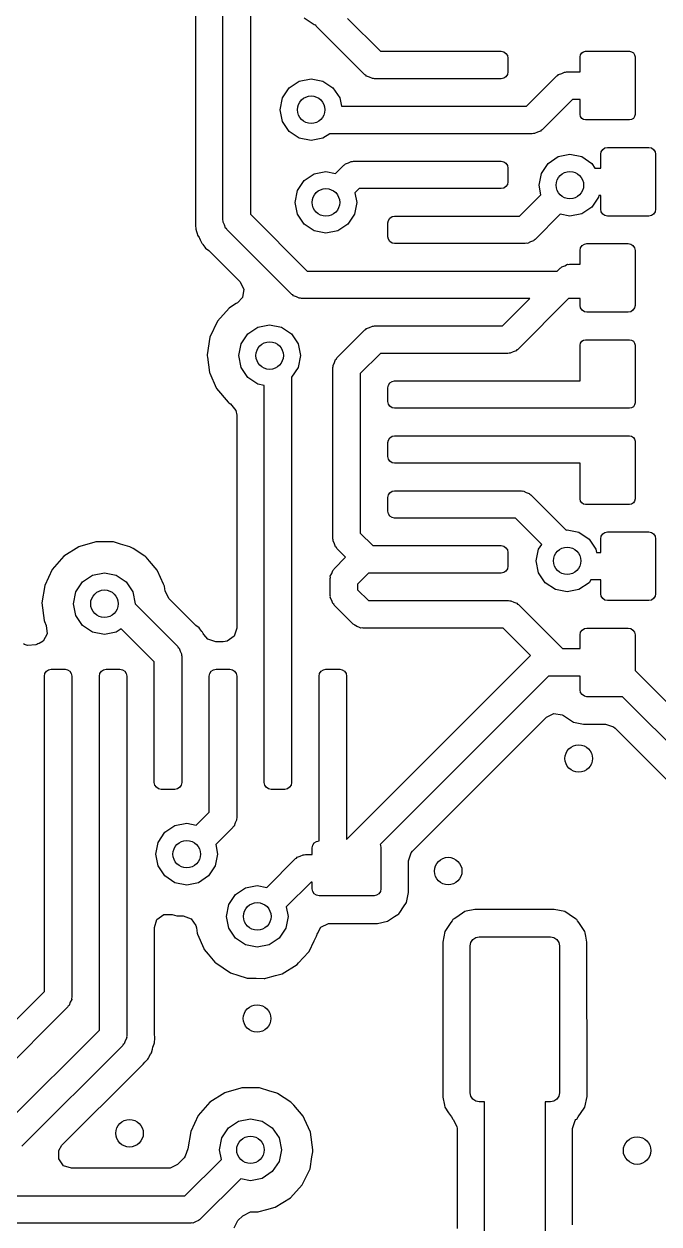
# Model space of a CAD drawing. Extents: x 100.2 to 143.8, y -109.8 to -50.2.
# Drawn here: x 132.4 to 137.02, y -104.94 to -96.2 of the extents above; entities that cross this region are included whole.
import ezdxf

# ---------------------------------------------------------------- set-up
doc = ezdxf.new("R2010")
doc.units = 0
doc.layers.add('BLACK', color=7, linetype='CONTINUOUS')

msp = doc.modelspace()

# ---------------------------------------------------------------- linework, layer by layer
at = {"layer": 'BLACK', "linetype": 'CONTINUOUS'}
for p, q in [((133.85, -97.628), (133.85, -95.5255)), ((133.65, -95.723), (133.65, -96.3)), ((134.05, -95.7371), (134.05, -97.5866)), ((134.514, -96.2079), (134.441, -96.1591)), ((134.526, -96.2103), (134.514, -96.2079)), ((134.529, -96.2164), (134.526, -96.2103)), ((134.884, -96.5707), (134.529, -96.2164)), ((134.757, -96.1608), (134.996, -96.4)), ((133.65, -96.3), (133.65, -96.3)), ((133.65, -96.3), (133.65, -97.6586)), ((134.996, -96.4), (135.875, -96.4)), ((135.875, -96.4), (135.894, -96.4038)), ((135.894, -96.4038), (135.91, -96.4146)), ((135.91, -96.4146), (135.921, -96.4309)), ((135.921, -96.4309), (135.925, -96.45)), ((135.925, -96.45), (135.925, -96.55)), ((136.45, -96.44), (136.453, -96.4247)), ((136.45, -96.55), (136.45, -96.44)), ((136.453, -96.4247), (136.462, -96.4117)), ((136.462, -96.4117), (136.475, -96.403)), ((136.475, -96.403), (136.49, -96.4)), ((136.49, -96.4), (136.81, -96.4)), ((136.81, -96.4), (136.825, -96.403)), ((136.825, -96.403), (136.838, -96.4117)), ((136.838, -96.4117), (136.847, -96.4247)), ((136.847, -96.4247), (136.85, -96.44)), ((136.85, -96.44), (136.85, -96.86)), ((134.891, -96.5744), (134.884, -96.5707)), ((135.921, -96.5691), (135.91, -96.5854)), ((135.925, -96.55), (135.921, -96.5691)), ((136.289, -96.5756), (136.293, -96.5691)), ((136.293, -96.5691), (136.316, -96.5619)), ((136.316, -96.5619), (136.337, -96.5512)), ((136.337, -96.5512), (136.344, -96.5525)), ((136.344, -96.5525), (136.352, -96.55)), ((136.352, -96.55), (136.45, -96.55)), ((134.333, -96.6659), (134.406, -96.6171)), ((134.406, -96.6171), (134.492, -96.6)), ((134.492, -96.6), (134.578, -96.6171)), ((134.578, -96.6171), (134.651, -96.6659)), ((134.896, -96.5809), (134.891, -96.5744)), ((134.918, -96.5881), (134.896, -96.5809)), ((134.939, -96.5988), (134.918, -96.5881)), ((134.947, -96.5975), (134.939, -96.5988)), ((134.954, -96.6), (134.947, -96.5975)), ((135.875, -96.6), (134.954, -96.6)), ((135.894, -96.5962), (135.875, -96.6)), ((135.91, -96.5854), (135.894, -96.5962)), ((136.061, -96.8), (136.281, -96.5793)), ((136.281, -96.5793), (136.289, -96.5756)), ((134.267, -96.825), (134.284, -96.7389)), ((134.284, -96.7389), (134.333, -96.6659)), ((134.651, -96.6659), (134.7, -96.7389)), ((134.7, -96.7389), (134.712, -96.8)), ((134.284, -96.9111), (134.267, -96.825)), ((134.712, -96.8), (136.061, -96.8)), ((136.394, -96.75), (136.173, -96.9707)), ((136.45, -96.75), (136.394, -96.75)), ((136.45, -96.86), (136.45, -96.75)), ((134.333, -96.9841), (134.284, -96.9111)), ((136.453, -96.8753), (136.45, -96.86)), ((136.462, -96.8883), (136.453, -96.8753)), ((136.475, -96.897), (136.462, -96.8883)), ((136.49, -96.9), (136.475, -96.897)), ((136.81, -96.9), (136.49, -96.9)), ((136.825, -96.897), (136.81, -96.9)), ((136.838, -96.8883), (136.825, -96.897)), ((136.847, -96.8753), (136.838, -96.8883)), ((136.85, -96.86), (136.847, -96.8753)), ((134.406, -97.0329), (134.333, -96.9841)), ((134.627, -97), (134.578, -97.0329)), ((136.102, -97), (134.627, -97)), ((136.11, -96.9975), (136.102, -97)), ((136.118, -96.9988), (136.11, -96.9975)), ((136.139, -96.9881), (136.118, -96.9988)), ((136.161, -96.9809), (136.139, -96.9881)), ((136.166, -96.9744), (136.161, -96.9809)), ((136.173, -96.9707), (136.166, -96.9744)), ((134.492, -97.05), (134.406, -97.0329)), ((134.578, -97.0329), (134.492, -97.05)), ((136.217, -97.2159), (136.29, -97.1671)), ((136.29, -97.1671), (136.376, -97.15)), ((136.376, -97.15), (136.462, -97.1671)), ((136.462, -97.1671), (136.535, -97.2159)), ((136.6, -97.15), (136.604, -97.1309)), ((136.6, -97.25), (136.6, -97.15)), ((136.604, -97.1309), (136.615, -97.1146)), ((136.615, -97.1146), (136.631, -97.1038)), ((136.631, -97.1038), (136.65, -97.1)), ((136.65, -97.1), (136.95, -97.1)), ((136.95, -97.1), (136.969, -97.1038)), ((136.969, -97.1038), (136.985, -97.1146)), ((136.985, -97.1146), (136.996, -97.1309)), ((136.996, -97.1309), (137, -97.15)), ((137, -97.15), (137, -97.55)), ((134.67, -97.2889), (134.729, -97.2293)), ((134.729, -97.2293), (134.736, -97.2256)), ((134.736, -97.2256), (134.741, -97.2191)), ((134.741, -97.2191), (134.763, -97.2119)), ((134.763, -97.2119), (134.784, -97.2012)), ((134.784, -97.2012), (134.792, -97.2025)), ((134.792, -97.2025), (134.8, -97.2)), ((134.8, -97.2), (135.875, -97.2)), ((135.875, -97.2), (135.894, -97.2038)), ((135.894, -97.2038), (135.91, -97.2146)), ((135.91, -97.2146), (135.921, -97.2309)), ((135.921, -97.2309), (135.925, -97.25)), ((135.925, -97.25), (135.925, -97.35)), ((136.168, -97.2889), (136.217, -97.2159)), ((136.535, -97.2159), (136.558, -97.25)), ((136.558, -97.25), (136.6, -97.25)), ((134.392, -97.4139), (134.441, -97.3409)), ((134.441, -97.3409), (134.514, -97.2921)), ((134.514, -97.2921), (134.6, -97.275)), ((134.6, -97.275), (134.67, -97.2889)), ((135.925, -97.35), (135.921, -97.3691)), ((136.151, -97.375), (136.168, -97.2889)), ((134.375, -97.5), (134.392, -97.4139)), ((134.841, -97.4), (134.811, -97.4303)), ((134.811, -97.4303), (134.825, -97.5)), ((135.875, -97.4), (134.841, -97.4)), ((135.894, -97.3962), (135.875, -97.4)), ((135.91, -97.3854), (135.894, -97.3962)), ((135.921, -97.3691), (135.91, -97.3854)), ((136.01, -97.6), (136.165, -97.4447)), ((136.165, -97.4447), (136.151, -97.375)), ((134.392, -97.5861), (134.375, -97.5)), ((134.825, -97.5), (134.808, -97.5861)), ((136.584, -97.4611), (136.535, -97.5341)), ((136.586, -97.45), (136.584, -97.4611)), ((136.6, -97.45), (136.586, -97.45)), ((136.6, -97.55), (136.6, -97.45)), ((134.05, -97.5866), (134.463, -98)), ((134.441, -97.6591), (134.392, -97.5861)), ((134.808, -97.5861), (134.759, -97.6591)), ((135.054, -97.6309), (135.065, -97.6146)), ((135.065, -97.6146), (135.081, -97.6038)), ((135.081, -97.6038), (135.1, -97.6)), ((135.1, -97.6), (136.01, -97.6)), ((136.306, -97.5861), (136.122, -97.7707)), ((136.376, -97.6), (136.306, -97.5861)), ((136.462, -97.5829), (136.376, -97.6)), ((136.535, -97.5341), (136.462, -97.5829)), ((136.604, -97.5691), (136.6, -97.55)), ((136.615, -97.5854), (136.604, -97.5691)), ((136.631, -97.5962), (136.615, -97.5854)), ((136.65, -97.6), (136.631, -97.5962)), ((136.95, -97.6), (136.65, -97.6)), ((136.969, -97.5962), (136.95, -97.6)), ((136.985, -97.5854), (136.969, -97.5962)), ((136.996, -97.5691), (136.985, -97.5854)), ((137, -97.55), (136.996, -97.5691)), ((133.65, -97.6586), (133.65, -97.6604)), ((133.65, -97.6604), (133.651, -97.6656)), ((133.651, -97.6656), (133.652, -97.6952)), ((133.652, -97.6952), (133.655, -97.7036)), ((133.655, -97.7036), (133.655, -97.7036)), ((133.655, -97.7036), (133.656, -97.7058)), ((133.656, -97.7058), (133.663, -97.7267)), ((133.852, -97.6357), (133.85, -97.628)), ((133.851, -97.6436), (133.852, -97.6357)), ((133.862, -97.6645), (133.851, -97.6436)), ((133.869, -97.6868), (133.862, -97.6645)), ((133.876, -97.6915), (133.869, -97.6868)), ((133.879, -97.6987), (133.876, -97.6915)), ((134.351, -98.1707), (133.879, -97.6987)), ((134.514, -97.7079), (134.441, -97.6591)), ((134.6, -97.725), (134.514, -97.7079)), ((134.686, -97.7079), (134.6, -97.725)), ((134.759, -97.6591), (134.686, -97.7079)), ((135.05, -97.65), (135.054, -97.6309)), ((135.05, -97.75), (135.05, -97.65)), ((133.663, -97.7267), (133.665, -97.7381)), ((133.665, -97.7381), (133.676, -97.7564)), ((133.676, -97.7564), (133.679, -97.7607)), ((133.679, -97.7607), (133.685, -97.7736)), ((133.685, -97.7736), (133.692, -97.7878)), ((133.692, -97.7878), (133.696, -97.7981)), ((135.054, -97.7691), (135.05, -97.75)), ((135.065, -97.7854), (135.054, -97.7691)), ((135.081, -97.7962), (135.065, -97.7854)), ((136.088, -97.7881), (136.067, -97.7988)), ((136.11, -97.7809), (136.088, -97.7881)), ((136.115, -97.7744), (136.11, -97.7809)), ((136.122, -97.7707), (136.115, -97.7744)), ((133.696, -97.7981), (133.7, -97.8029)), ((133.7, -97.8029), (133.704, -97.8073)), ((133.704, -97.8073), (133.719, -97.8254)), ((133.719, -97.8254), (133.724, -97.8333)), ((133.724, -97.8333), (133.747, -97.851)), ((133.747, -97.851), (133.757, -97.8598)), ((133.757, -97.8598), (133.974, -98.0768)), ((135.1, -97.8), (135.081, -97.7962)), ((136.051, -97.8), (135.1, -97.8)), ((136.059, -97.7975), (136.051, -97.8)), ((136.067, -97.7988), (136.059, -97.7975)), ((136.45, -97.85), (136.454, -97.8309)), ((136.45, -97.95), (136.45, -97.85)), ((136.454, -97.8309), (136.465, -97.8146)), ((136.465, -97.8146), (136.481, -97.8038)), ((136.481, -97.8038), (136.5, -97.8)), ((136.5, -97.8), (136.8, -97.8)), ((136.8, -97.8), (136.819, -97.8038)), ((136.819, -97.8038), (136.835, -97.8146)), ((136.835, -97.8146), (136.846, -97.8309)), ((136.846, -97.8309), (136.85, -97.85)), ((136.85, -97.85), (136.85, -98.25)), ((136.311, -97.9756), (136.316, -97.9691)), ((136.316, -97.9691), (136.338, -97.9619)), ((136.338, -97.9619), (136.359, -97.9512)), ((136.359, -97.9512), (136.367, -97.9525)), ((136.367, -97.9525), (136.375, -97.95)), ((136.375, -97.95), (136.45, -97.95)), ((134.463, -98), (136.284, -98)), ((136.284, -98), (136.304, -97.9793)), ((136.304, -97.9793), (136.311, -97.9756)), ((133.974, -98.0768), (134.002, -98.1313)), ((134.002, -98.1313), (133.992, -98.1917)), ((133.957, -98.2305), (133.947, -98.2364)), ((133.992, -98.1917), (133.957, -98.2305)), ((134.358, -98.1744), (134.351, -98.1707)), ((134.363, -98.1809), (134.358, -98.1744)), ((134.385, -98.1881), (134.363, -98.1809)), ((134.406, -98.1988), (134.385, -98.1881)), ((134.414, -98.1975), (134.406, -98.1988)), ((134.422, -98.2), (134.414, -98.1975)), ((136.084, -98.2), (134.422, -98.2)), ((135.884, -98.4), (136.084, -98.2)), ((136.366, -98.2), (135.996, -98.5707)), ((136.45, -98.2), (136.366, -98.2)), ((136.45, -98.25), (136.45, -98.2)), ((133.895, -98.2694), (133.81, -98.3661)), ((133.919, -98.2543), (133.895, -98.2694)), ((133.947, -98.2364), (133.919, -98.2543)), ((136.454, -98.2691), (136.45, -98.25)), ((136.465, -98.2854), (136.454, -98.2691)), ((136.481, -98.2962), (136.465, -98.2854)), ((136.5, -98.3), (136.481, -98.2962)), ((136.8, -98.3), (136.5, -98.3)), ((136.819, -98.2962), (136.8, -98.3)), ((136.835, -98.2854), (136.819, -98.2962)), ((136.846, -98.2691), (136.835, -98.2854)), ((136.85, -98.25), (136.846, -98.2691)), ((133.81, -98.3661), (133.755, -98.4829)), ((134.104, -98.4081), (134.19, -98.391)), ((134.19, -98.391), (134.276, -98.4081)), ((134.918, -98.4119), (134.939, -98.4012)), ((134.939, -98.4012), (134.947, -98.4025)), ((134.947, -98.4025), (134.954, -98.4)), ((134.954, -98.4), (135.884, -98.4)), ((133.755, -98.4829), (133.735, -98.6104)), ((133.982, -98.5299), (134.031, -98.4569)), ((134.031, -98.4569), (134.104, -98.4081)), ((134.276, -98.4081), (134.349, -98.4569)), ((134.349, -98.4569), (134.398, -98.5299)), ((134.68, -98.6331), (134.884, -98.4293)), ((134.884, -98.4293), (134.891, -98.4256)), ((134.891, -98.4256), (134.896, -98.4191)), ((134.896, -98.4191), (134.918, -98.4119)), ((133.965, -98.616), (133.982, -98.5299)), ((134.398, -98.5299), (134.415, -98.616)), ((135.984, -98.5809), (135.962, -98.5881)), ((135.989, -98.5744), (135.984, -98.5809)), ((135.996, -98.5707), (135.989, -98.5744)), ((136.45, -98.54), (136.453, -98.5247)), ((136.45, -98.8), (136.45, -98.54)), ((136.453, -98.5247), (136.462, -98.5117)), ((136.462, -98.5117), (136.475, -98.503)), ((136.475, -98.503), (136.49, -98.5)), ((136.49, -98.5), (136.81, -98.5)), ((136.81, -98.5), (136.825, -98.503)), ((136.825, -98.503), (136.838, -98.5117)), ((136.838, -98.5117), (136.847, -98.5247)), ((136.847, -98.5247), (136.85, -98.54)), ((136.85, -98.54), (136.85, -98.96)), ((133.735, -98.6104), (133.736, -98.6174)), ((133.736, -98.6174), (133.736, -98.6174)), ((133.736, -98.6174), (133.737, -98.6273)), ((133.737, -98.6273), (133.752, -98.7384)), ((133.982, -98.7021), (133.965, -98.616)), ((134.415, -98.616), (134.398, -98.7021)), ((134.652, -98.6882), (134.662, -98.6673)), ((134.662, -98.6673), (134.67, -98.6451)), ((134.67, -98.6451), (134.676, -98.6403)), ((134.676, -98.6403), (134.68, -98.6331)), ((134.996, -98.6), (134.85, -98.7453)), ((135.925, -98.6), (134.996, -98.6)), ((135.933, -98.5975), (135.925, -98.6)), ((135.941, -98.5988), (135.933, -98.5975)), ((135.962, -98.5881), (135.941, -98.5988)), ((133.752, -98.7384), (133.754, -98.7448)), ((133.754, -98.7448), (133.754, -98.7448)), ((133.754, -98.7448), (133.801, -98.8501)), ((134.031, -98.7751), (133.982, -98.7021)), ((134.398, -98.7021), (134.35, -98.7738)), ((134.65, -98.7038), (134.653, -98.6962)), ((134.65, -99.9505), (134.65, -98.7038)), ((134.653, -98.6962), (134.652, -98.6882)), ((134.85, -98.7453), (134.85, -99.9091)), ((134.104, -98.8239), (134.031, -98.7751)), ((134.15, -98.833), (134.104, -98.8239)), ((134.15, -101.725), (134.15, -98.833)), ((134.35, -98.7738), (134.35, -101.725)), ((135.05, -98.85), (135.054, -98.8309)), ((135.054, -98.8309), (135.065, -98.8146)), ((135.065, -98.8146), (135.081, -98.8038)), ((135.081, -98.8038), (135.1, -98.8)), ((135.1, -98.8), (136.45, -98.8)), ((133.801, -98.8501), (133.804, -98.8565)), ((133.804, -98.8565), (133.887, -98.9553)), ((135.05, -98.95), (135.05, -98.85)), ((133.887, -98.9553), (133.893, -98.9592)), ((133.893, -98.9592), (133.893, -98.9592)), ((133.893, -98.9592), (133.905, -98.9678)), ((133.905, -98.9678), (133.943, -99.0157)), ((133.943, -99.0157), (133.95, -99.0502)), ((135.054, -98.9691), (135.05, -98.95)), ((135.065, -98.9854), (135.054, -98.9691)), ((135.081, -98.9962), (135.065, -98.9854)), ((135.1, -99), (135.081, -98.9962)), ((136.81, -99), (135.1, -99)), ((136.825, -98.997), (136.81, -99)), ((136.838, -98.9883), (136.825, -98.997)), ((136.847, -98.9753), (136.838, -98.9883)), ((136.85, -98.96), (136.847, -98.9753)), ((133.95, -99.0502), (133.95, -100.601)), ((135.05, -99.25), (135.054, -99.2309)), ((135.05, -99.35), (135.05, -99.25)), ((135.054, -99.2309), (135.065, -99.2146)), ((135.065, -99.2146), (135.081, -99.2038)), ((135.081, -99.2038), (135.1, -99.2)), ((135.1, -99.2), (136.81, -99.2)), ((136.81, -99.2), (136.825, -99.203)), ((136.825, -99.203), (136.838, -99.2117)), ((136.838, -99.2117), (136.847, -99.2247)), ((136.847, -99.2247), (136.85, -99.24)), ((136.85, -99.24), (136.85, -99.66)), ((135.054, -99.3691), (135.05, -99.35)), ((135.065, -99.3854), (135.054, -99.3691)), ((135.081, -99.3962), (135.065, -99.3854)), ((135.1, -99.4), (135.081, -99.3962)), ((136.45, -99.4), (135.1, -99.4)), ((136.45, -99.66), (136.45, -99.4)), ((135.054, -99.6309), (135.065, -99.6146)), ((135.065, -99.6146), (135.081, -99.6038)), ((135.081, -99.6038), (135.1, -99.6)), ((135.1, -99.6), (136.021, -99.6)), ((136.021, -99.6), (136.028, -99.6025)), ((136.028, -99.6025), (136.036, -99.6012)), ((136.036, -99.6012), (136.057, -99.6119)), ((136.057, -99.6119), (136.079, -99.6191)), ((136.079, -99.6191), (136.084, -99.6256)), ((136.084, -99.6256), (136.091, -99.6293)), ((136.091, -99.6293), (136.349, -99.8873)), ((135.05, -99.65), (135.054, -99.6309)), ((135.05, -99.75), (135.05, -99.65)), ((136.453, -99.6753), (136.45, -99.66)), ((136.462, -99.6883), (136.453, -99.6753)), ((136.475, -99.697), (136.462, -99.6883)), ((136.49, -99.7), (136.475, -99.697)), ((136.81, -99.7), (136.49, -99.7)), ((136.825, -99.697), (136.81, -99.7)), ((136.838, -99.6883), (136.825, -99.697)), ((136.847, -99.6753), (136.838, -99.6883)), ((136.85, -99.66), (136.847, -99.6753)), ((135.054, -99.7691), (135.05, -99.75)), ((135.065, -99.7854), (135.054, -99.7691)), ((135.081, -99.7962), (135.065, -99.7854)), ((135.1, -99.8), (135.081, -99.7962)), ((135.979, -99.8), (135.1, -99.8)), ((136.171, -99.9913), (135.979, -99.8)), ((136.349, -99.8873), (136.356, -99.886)), ((136.356, -99.886), (136.442, -99.9031)), ((132.918, -99.974), (132.808, -100.006)), ((132.925, -99.9721), (132.918, -99.974)), ((132.918, -99.974), (132.918, -99.974)), ((132.932, -99.9721), (132.925, -99.9721)), ((132.978, -99.9724), (132.932, -99.9721)), ((133.054, -99.9729), (132.978, -99.9724)), ((133.105, -99.9882), (133.054, -99.9729)), ((134.653, -99.9582), (134.65, -99.9505)), ((134.652, -99.9661), (134.653, -99.9582)), ((134.662, -99.987), (134.652, -99.9661)), ((134.85, -99.9091), (134.941, -100)), ((136.442, -99.9031), (136.515, -99.9519)), ((136.515, -99.9519), (136.564, -100.025)), ((136.6, -99.95), (136.604, -99.9309)), ((136.6, -100.05), (136.6, -99.95)), ((136.604, -99.9309), (136.615, -99.9146)), ((136.615, -99.9146), (136.631, -99.9038)), ((136.631, -99.9038), (136.65, -99.9)), ((136.65, -99.9), (136.95, -99.9)), ((136.95, -99.9), (136.969, -99.9038)), ((136.969, -99.9038), (136.985, -99.9146)), ((136.985, -99.9146), (136.996, -99.9309)), ((136.996, -99.9309), (137, -99.95)), ((137, -99.95), (137, -100.35)), ((132.801, -100.008), (132.692, -100.076)), ((132.808, -100.006), (132.801, -100.008)), ((132.808, -100.006), (132.808, -100.006)), ((133.171, -100.008), (133.105, -99.9882)), ((133.178, -100.01), (133.171, -100.008)), ((133.171, -100.008), (133.171, -100.008)), ((133.196, -100.021), (133.178, -100.01)), ((133.28, -100.076), (133.196, -100.021)), ((134.67, -100.009), (134.662, -99.987)), ((134.676, -100.014), (134.67, -100.009)), ((134.68, -100.021), (134.676, -100.014)), ((134.743, -100.085), (134.68, -100.021)), ((134.941, -100), (135.875, -100)), ((135.875, -100), (135.894, -100.004)), ((135.894, -100.004), (135.91, -100.015)), ((135.91, -100.015), (135.921, -100.031)), ((135.921, -100.031), (135.925, -100.05)), ((135.925, -100.05), (135.925, -100.15)), ((136.131, -100.111), (136.148, -100.025)), ((136.148, -100.025), (136.171, -99.9913)), ((136.564, -100.025), (136.569, -100.05)), ((136.569, -100.05), (136.6, -100.05)), ((132.692, -100.076), (132.607, -100.173)), ((133.286, -100.08), (133.28, -100.076)), ((133.28, -100.076), (133.28, -100.076)), ((133.291, -100.085), (133.286, -100.08)), ((133.316, -100.114), (133.291, -100.085)), ((133.291, -100.085), (133.291, -100.085)), ((133.37, -100.178), (133.316, -100.114)), ((134.659, -100.168), (134.743, -100.085)), ((135.925, -100.15), (135.921, -100.169)), ((136.148, -100.197), (136.131, -100.111)), ((132.607, -100.173), (132.552, -100.29)), ((132.828, -100.264), (132.901, -100.215)), ((132.901, -100.215), (132.987, -100.198)), ((132.987, -100.198), (133.073, -100.215)), ((133.073, -100.215), (133.146, -100.264)), ((133.373, -100.184), (133.37, -100.178)), ((133.417, -100.28), (133.373, -100.184)), ((133.373, -100.184), (133.373, -100.184)), ((134.63, -100.239), (134.632, -100.231)), ((134.63, -100.362), (134.63, -100.239)), ((134.631, -100.223), (134.642, -100.202)), ((134.632, -100.231), (134.631, -100.223)), ((134.642, -100.202), (134.649, -100.18)), ((134.649, -100.18), (134.656, -100.175)), ((134.656, -100.175), (134.659, -100.168)), ((134.91, -100.2), (134.83, -100.28)), ((135.875, -100.2), (134.91, -100.2)), ((135.894, -100.196), (135.875, -100.2)), ((135.91, -100.185), (135.894, -100.196)), ((135.921, -100.169), (135.91, -100.185)), ((136.197, -100.27), (136.148, -100.197)), ((132.552, -100.29), (132.532, -100.417)), ((132.779, -100.337), (132.828, -100.264)), ((133.146, -100.264), (133.195, -100.337)), ((133.424, -100.295), (133.417, -100.28)), ((133.427, -100.315), (133.424, -100.295)), ((133.429, -100.33), (133.427, -100.315)), ((133.457, -100.386), (133.429, -100.33)), ((134.83, -100.28), (134.83, -100.321)), ((134.83, -100.321), (134.909, -100.4)), ((136.27, -100.319), (136.197, -100.27)), ((136.356, -100.336), (136.27, -100.319)), ((136.442, -100.319), (136.356, -100.336)), ((136.515, -100.27), (136.442, -100.319)), ((136.529, -100.25), (136.515, -100.27)), ((136.6, -100.25), (136.529, -100.25)), ((136.6, -100.35), (136.6, -100.25)), ((132.532, -100.417), (132.549, -100.545)), ((132.762, -100.423), (132.779, -100.337)), ((133.195, -100.337), (133.212, -100.423)), ((133.643, -100.573), (133.457, -100.386)), ((134.632, -100.37), (134.63, -100.362)), ((134.631, -100.378), (134.632, -100.37)), ((134.642, -100.399), (134.631, -100.378)), ((134.649, -100.421), (134.642, -100.399)), ((134.909, -100.4), (135.93, -100.4)), ((135.93, -100.4), (135.938, -100.402)), ((135.938, -100.402), (135.946, -100.401)), ((135.946, -100.401), (135.967, -100.412)), ((135.967, -100.412), (135.989, -100.419)), ((136.604, -100.369), (136.6, -100.35)), ((136.615, -100.385), (136.604, -100.369)), ((136.631, -100.396), (136.615, -100.385)), ((136.65, -100.4), (136.631, -100.396)), ((136.95, -100.4), (136.65, -100.4)), ((136.969, -100.396), (136.95, -100.4)), ((136.985, -100.385), (136.969, -100.396)), ((136.996, -100.369), (136.985, -100.385)), ((137, -100.35), (136.996, -100.369)), ((132.779, -100.509), (132.762, -100.423)), ((133.212, -100.423), (133.212, -100.425)), ((133.212, -100.425), (133.521, -100.734)), ((134.656, -100.426), (134.649, -100.421)), ((134.659, -100.433), (134.656, -100.426)), ((134.798, -100.572), (134.659, -100.433)), ((135.989, -100.419), (135.994, -100.426)), ((135.994, -100.426), (136.001, -100.429)), ((136.001, -100.429), (136.321, -100.75)), ((132.549, -100.545), (132.551, -100.552)), ((132.551, -100.552), (132.551, -100.552)), ((132.551, -100.552), (132.564, -100.581)), ((132.564, -100.581), (132.57, -100.642)), ((132.828, -100.582), (132.779, -100.509)), ((132.901, -100.631), (132.828, -100.582)), ((133.653, -100.581), (133.643, -100.573)), ((133.676, -100.599), (133.653, -100.581)), ((134.808, -100.577), (134.798, -100.572)), ((134.811, -100.581), (134.808, -100.577)), ((134.816, -100.582), (134.811, -100.581)), ((134.824, -100.59), (134.816, -100.582)), ((134.839, -100.593), (134.824, -100.59)), ((132.57, -100.642), (132.54, -100.695)), ((132.987, -100.648), (132.901, -100.631)), ((133.073, -100.631), (132.987, -100.648)), ((133.11, -100.606), (133.073, -100.631)), ((133.35, -100.846), (133.11, -100.606)), ((133.681, -100.607), (133.676, -100.599)), ((133.696, -100.625), (133.681, -100.607)), ((133.681, -100.607), (133.681, -100.607)), ((133.7, -100.629), (133.696, -100.625)), ((133.704, -100.634), (133.7, -100.629)), ((133.707, -100.641), (133.704, -100.634)), ((133.71, -100.647), (133.707, -100.641)), ((133.711, -100.646), (133.71, -100.647)), ((133.739, -100.681), (133.711, -100.646)), ((133.931, -100.659), (133.881, -100.695)), ((133.95, -100.601), (133.931, -100.659)), ((134.853, -100.6), (134.839, -100.593)), ((134.864, -100.598), (134.853, -100.6)), ((134.87, -100.6), (134.864, -100.598)), ((135.889, -100.6), (134.87, -100.6)), ((136.089, -100.8), (135.889, -100.6)), ((136.45, -100.65), (136.454, -100.631)), ((136.45, -100.75), (136.45, -100.65)), ((136.454, -100.631), (136.465, -100.615)), ((136.465, -100.615), (136.481, -100.604)), ((136.481, -100.604), (136.5, -100.6)), ((136.5, -100.6), (136.8, -100.6)), ((136.8, -100.6), (136.819, -100.604)), ((136.819, -100.604), (136.835, -100.615)), ((136.835, -100.615), (136.846, -100.631)), ((136.846, -100.631), (136.85, -100.65)), ((136.85, -100.65), (136.85, -100.909)), ((132.406, -100.719), (132.398, -100.714)), ((132.412, -100.722), (132.406, -100.719)), ((132.427, -100.727), (132.412, -100.722)), ((132.488, -100.722), (132.427, -100.727)), ((132.494, -100.719), (132.488, -100.722)), ((132.502, -100.714), (132.494, -100.719)), ((132.512, -100.712), (132.502, -100.714)), ((132.54, -100.695), (132.512, -100.712)), ((133.521, -100.734), (133.524, -100.741)), ((133.524, -100.741), (133.531, -100.746)), ((133.531, -100.746), (133.538, -100.768)), ((133.797, -100.7), (133.739, -100.681)), ((133.851, -100.7), (133.797, -100.7)), ((133.881, -100.695), (133.851, -100.7)), ((136.321, -100.75), (136.45, -100.75)), ((133.35, -101.725), (133.35, -100.846)), ((133.538, -100.768), (133.549, -100.789)), ((133.549, -100.789), (133.548, -100.797)), ((133.548, -100.797), (133.55, -100.804)), ((133.55, -100.804), (133.55, -101.725)), ((134.75, -102.139), (136.089, -100.8)), ((132.55, -100.95), (132.554, -100.931)), ((132.554, -100.931), (132.565, -100.915)), ((132.565, -100.915), (132.581, -100.904)), ((132.581, -100.904), (132.6, -100.9)), ((132.6, -100.9), (132.7, -100.9)), ((132.7, -100.9), (132.719, -100.904)), ((132.719, -100.904), (132.735, -100.915)), ((132.735, -100.915), (132.746, -100.931)), ((132.746, -100.931), (132.75, -100.95)), ((132.95, -100.95), (132.954, -100.931)), ((132.954, -100.931), (132.965, -100.915)), ((132.965, -100.915), (132.981, -100.904)), ((132.981, -100.904), (133, -100.9)), ((133, -100.9), (133.1, -100.9)), ((133.1, -100.9), (133.119, -100.904)), ((133.119, -100.904), (133.135, -100.915)), ((133.135, -100.915), (133.146, -100.931)), ((133.146, -100.931), (133.15, -100.95)), ((133.75, -100.95), (133.754, -100.931)), ((133.754, -100.931), (133.765, -100.915)), ((133.765, -100.915), (133.781, -100.904)), ((133.781, -100.904), (133.8, -100.9)), ((133.8, -100.9), (133.9, -100.9)), ((133.9, -100.9), (133.919, -100.904)), ((133.919, -100.904), (133.935, -100.915)), ((133.935, -100.915), (133.946, -100.931)), ((133.946, -100.931), (133.95, -100.95)), ((134.55, -100.95), (134.554, -100.931)), ((134.554, -100.931), (134.565, -100.915)), ((134.565, -100.915), (134.581, -100.904)), ((134.581, -100.904), (134.6, -100.9)), ((134.6, -100.9), (134.7, -100.9)), ((134.7, -100.9), (134.719, -100.904)), ((134.719, -100.904), (134.735, -100.915)), ((134.735, -100.915), (134.746, -100.931)), ((134.746, -100.931), (134.75, -100.95)), ((136.85, -100.909), (139.161, -103.22)), ((132.55, -103.248), (132.55, -100.95)), ((132.75, -100.95), (132.75, -103.289)), ((132.95, -103.528), (132.95, -100.95)), ((133.15, -100.95), (133.15, -103.569)), ((133.75, -101.942), (133.75, -100.95)), ((133.95, -100.95), (133.95, -101.983)), ((134.55, -102.15), (134.55, -100.95)), ((134.75, -100.95), (134.75, -102.139)), ((136.221, -100.95), (134.994, -102.177)), ((136.45, -100.95), (136.221, -100.95)), ((136.45, -101.05), (136.45, -100.95)), ((136.454, -101.069), (136.45, -101.05)), ((136.465, -101.085), (136.454, -101.069)), ((136.481, -101.096), (136.465, -101.085)), ((136.5, -101.1), (136.481, -101.096)), ((136.759, -101.1), (136.5, -101.1)), ((139.049, -103.391), (136.759, -101.1)), ((135.229, -102.225), (136.205, -101.25)), ((136.205, -101.25), (136.26, -101.222)), ((136.26, -101.222), (136.32, -101.232)), ((136.32, -101.232), (136.33, -101.238)), ((136.33, -101.238), (136.402, -101.286)), ((136.402, -101.286), (136.475, -101.301)), ((136.475, -101.301), (136.635, -101.301)), ((136.635, -101.301), (136.693, -101.319)), ((136.693, -101.319), (136.705, -101.329)), ((136.705, -101.329), (138.87, -103.495)), ((133.354, -101.744), (133.35, -101.725)), ((133.55, -101.725), (133.546, -101.744)), ((134.154, -101.744), (134.15, -101.725)), ((134.35, -101.725), (134.346, -101.744)), ((133.365, -101.76), (133.354, -101.744)), ((133.381, -101.771), (133.365, -101.76)), ((133.4, -101.775), (133.381, -101.771)), ((133.5, -101.775), (133.4, -101.775)), ((133.519, -101.771), (133.5, -101.775)), ((133.535, -101.76), (133.519, -101.771)), ((133.546, -101.744), (133.535, -101.76)), ((134.165, -101.76), (134.154, -101.744)), ((134.181, -101.771), (134.165, -101.76)), ((134.2, -101.775), (134.181, -101.771)), ((134.3, -101.775), (134.2, -101.775)), ((134.319, -101.771), (134.3, -101.775)), ((134.335, -101.76), (134.319, -101.771)), ((134.346, -101.744), (134.335, -101.76)), ((133.656, -102.036), (133.75, -101.942)), ((133.95, -101.983), (133.948, -101.991)), ((133.427, -102.088), (133.5, -102.039)), ((133.5, -102.039), (133.586, -102.022)), ((133.586, -102.022), (133.656, -102.036)), ((133.921, -102.054), (133.797, -102.177)), ((133.924, -102.047), (133.921, -102.054)), ((133.931, -102.042), (133.924, -102.047)), ((133.938, -102.02), (133.931, -102.042)), ((133.949, -101.999), (133.938, -102.02)), ((133.948, -101.991), (133.949, -101.999)), ((133.361, -102.247), (133.378, -102.161)), ((133.378, -102.161), (133.427, -102.088)), ((134.504, -102.181), (134.515, -102.165)), ((134.515, -102.165), (134.531, -102.154)), ((134.531, -102.154), (134.55, -102.15)), ((133.378, -102.333), (133.361, -102.247)), ((133.811, -102.247), (133.794, -102.333)), ((133.797, -102.177), (133.811, -102.247)), ((134.413, -102.262), (134.434, -102.251)), ((134.434, -102.251), (134.442, -102.252)), ((134.442, -102.252), (134.45, -102.25)), ((134.45, -102.25), (134.5, -102.25)), ((134.5, -102.2), (134.504, -102.181)), ((134.5, -102.25), (134.5, -102.2)), ((134.994, -102.177), (134.996, -102.181)), ((134.996, -102.181), (135, -102.2)), ((135, -102.2), (135, -102.5)), ((135.201, -102.295), (135.219, -102.237)), ((135.219, -102.237), (135.229, -102.225)), ((133.427, -102.406), (133.378, -102.333)), ((133.794, -102.333), (133.745, -102.406)), ((134.17, -102.489), (134.379, -102.279)), ((134.379, -102.279), (134.386, -102.276)), ((134.386, -102.276), (134.391, -102.269)), ((134.391, -102.269), (134.413, -102.262)), ((135.201, -102.525), (135.201, -102.295)), ((133.5, -102.455), (133.427, -102.406)), ((133.745, -102.406), (133.672, -102.455)), ((133.586, -102.472), (133.5, -102.455)), ((133.672, -102.455), (133.586, -102.472)), ((133.941, -102.541), (134.014, -102.492)), ((134.014, -102.492), (134.1, -102.475)), ((134.1, -102.475), (134.17, -102.489)), ((134.491, -102.45), (134.311, -102.63)), ((134.5, -102.45), (134.491, -102.45)), ((134.5, -102.5), (134.5, -102.45)), ((134.504, -102.519), (134.5, -102.5)), ((135, -102.5), (134.996, -102.519)), ((133.892, -102.614), (133.941, -102.541)), ((134.515, -102.535), (134.504, -102.519)), ((134.531, -102.546), (134.515, -102.535)), ((134.55, -102.55), (134.531, -102.546)), ((134.95, -102.55), (134.55, -102.55)), ((134.969, -102.546), (134.95, -102.55)), ((134.985, -102.535), (134.969, -102.546)), ((134.996, -102.519), (134.985, -102.535)), ((135.164, -102.63), (135.186, -102.598)), ((135.186, -102.598), (135.201, -102.525)), ((133.369, -102.722), (133.419, -102.686)), ((133.419, -102.686), (133.479, -102.686)), ((133.479, -102.686), (133.513, -102.696)), ((133.875, -102.7), (133.892, -102.614)), ((134.311, -102.63), (134.325, -102.7)), ((135.098, -102.702), (135.122, -102.686)), ((135.122, -102.686), (135.131, -102.681)), ((135.131, -102.681), (135.137, -102.671)), ((135.137, -102.671), (135.164, -102.63)), ((135.611, -102.665), (135.552, -102.705)), ((135.621, -102.663), (135.611, -102.665)), ((135.683, -102.651), (135.621, -102.663)), ((135.621, -102.663), (135.621, -102.663)), ((135.689, -102.65), (135.683, -102.651)), ((135.975, -102.65), (135.689, -102.65)), ((136.261, -102.65), (135.975, -102.65)), ((136.339, -102.665), (136.261, -102.65)), ((136.37, -102.686), (136.339, -102.665)), ((136.417, -102.717), (136.37, -102.686)), ((133.351, -102.78), (133.369, -102.722)), ((133.513, -102.696), (133.56, -102.697)), ((133.56, -102.697), (133.618, -102.717)), ((133.618, -102.717), (133.653, -102.767)), ((133.653, -102.767), (133.657, -102.783)), ((133.892, -102.786), (133.875, -102.7)), ((134.325, -102.7), (134.308, -102.786)), ((134.563, -102.779), (134.618, -102.752)), ((134.618, -102.752), (134.632, -102.751)), ((134.632, -102.751), (134.975, -102.751)), ((134.975, -102.751), (135.048, -102.736)), ((135.048, -102.736), (135.098, -102.702)), ((135.51, -102.744), (135.465, -102.811)), ((135.518, -102.732), (135.51, -102.744)), ((135.524, -102.724), (135.518, -102.732)), ((135.533, -102.717), (135.524, -102.724)), ((135.552, -102.705), (135.533, -102.717)), ((136.426, -102.724), (136.417, -102.717)), ((136.432, -102.732), (136.426, -102.724)), ((136.44, -102.744), (136.432, -102.732)), ((136.485, -102.811), (136.44, -102.744)), ((133.351, -103.542), (133.351, -102.78)), ((133.657, -102.783), (133.662, -102.822)), ((133.662, -102.822), (133.664, -102.829)), ((133.664, -102.829), (133.664, -102.829)), ((133.664, -102.829), (133.711, -102.934)), ((133.941, -102.859), (133.892, -102.786)), ((134.014, -102.908), (133.941, -102.859)), ((134.259, -102.859), (134.186, -102.908)), ((134.308, -102.786), (134.259, -102.859)), ((134.515, -102.877), (134.531, -102.845)), ((134.531, -102.845), (134.534, -102.838)), ((134.531, -102.845), (134.531, -102.845)), ((134.534, -102.838), (134.535, -102.831)), ((134.535, -102.831), (134.537, -102.825)), ((134.537, -102.825), (134.539, -102.825)), ((134.539, -102.825), (134.563, -102.779)), ((135.465, -102.811), (135.45, -102.889)), ((135.669, -102.869), (135.69, -102.855)), ((135.69, -102.855), (135.715, -102.85)), ((135.715, -102.85), (136.235, -102.85)), ((136.235, -102.85), (136.26, -102.855)), ((136.26, -102.855), (136.281, -102.869)), ((136.487, -102.821), (136.485, -102.811)), ((136.492, -102.844), (136.487, -102.821)), ((136.487, -102.821), (136.487, -102.821)), ((136.5, -102.889), (136.492, -102.844)), ((133.711, -102.934), (133.714, -102.941)), ((133.714, -102.941), (133.742, -102.975)), ((134.1, -102.925), (134.014, -102.908)), ((134.186, -102.908), (134.1, -102.925)), ((134.477, -102.955), (134.515, -102.877)), ((135.45, -102.889), (135.45, -104.011)), ((135.65, -102.915), (135.655, -102.89)), ((135.65, -103.985), (135.65, -102.915)), ((135.655, -102.89), (135.669, -102.869)), ((136.281, -102.869), (136.295, -102.89)), ((136.295, -102.89), (136.3, -102.915)), ((136.3, -102.915), (136.3, -103.985)), ((136.501, -104.011), (136.5, -102.889)), ((133.742, -102.975), (133.792, -103.034)), ((133.792, -103.034), (133.792, -103.034)), ((133.792, -103.034), (133.797, -103.039)), ((133.797, -103.039), (133.904, -103.111)), ((134.391, -103.05), (134.401, -103.038)), ((134.401, -103.038), (134.473, -102.96)), ((134.473, -102.96), (134.477, -102.955)), ((134.473, -102.96), (134.473, -102.96)), ((133.904, -103.111), (133.911, -103.113)), ((133.911, -103.113), (133.911, -103.113)), ((133.911, -103.113), (133.958, -103.128)), ((134.233, -103.131), (134.281, -103.118)), ((134.281, -103.118), (134.391, -103.05)), ((133.958, -103.128), (134.027, -103.149)), ((134.027, -103.149), (134.092, -103.15)), ((134.092, -103.15), (134.149, -103.152)), ((134.149, -103.152), (134.149, -103.152)), ((134.149, -103.152), (134.156, -103.152)), ((134.156, -103.152), (134.163, -103.15)), ((134.163, -103.15), (134.233, -103.131)), ((134.163, -103.15), (134.163, -103.15)), ((131.994, -103.804), (132.55, -103.248)), ((132.75, -103.289), (132.748, -103.297)), ((132.748, -103.297), (132.749, -103.305)), ((132.721, -103.36), (132.106, -103.975)), ((132.724, -103.353), (132.721, -103.36)), ((132.731, -103.348), (132.724, -103.353)), ((132.738, -103.326), (132.731, -103.348)), ((132.749, -103.305), (132.738, -103.326)), ((132.274, -104.204), (132.95, -103.528)), ((133.351, -103.555), (133.351, -103.542)), ((133.355, -103.584), (133.351, -103.555)), ((133.121, -103.64), (132.386, -104.374)), ((133.124, -103.633), (133.121, -103.64)), ((133.131, -103.628), (133.124, -103.633)), ((133.138, -103.606), (133.131, -103.628)), ((133.149, -103.585), (133.138, -103.606)), ((133.15, -103.569), (133.148, -103.577)), ((133.148, -103.577), (133.149, -103.585)), ((133.34, -103.653), (133.35, -103.628)), ((133.35, -103.628), (133.351, -103.622)), ((133.351, -103.616), (133.353, -103.593)), ((133.351, -103.622), (133.351, -103.616)), ((133.353, -103.593), (133.355, -103.584)), ((133.353, -103.593), (133.353, -103.593)), ((133.302, -103.739), (133.308, -103.732)), ((133.308, -103.732), (133.312, -103.724)), ((133.312, -103.724), (133.313, -103.722)), ((133.313, -103.722), (133.323, -103.702)), ((133.323, -103.702), (133.324, -103.7)), ((133.324, -103.7), (133.329, -103.693)), ((133.324, -103.7), (133.324, -103.7)), ((133.329, -103.693), (133.336, -103.667)), ((133.336, -103.667), (133.34, -103.653)), ((132.678, -104.366), (133.225, -103.819)), ((133.225, -103.819), (133.228, -103.817)), ((133.228, -103.817), (133.232, -103.814)), ((133.232, -103.814), (133.266, -103.778)), ((133.266, -103.778), (133.268, -103.776)), ((133.268, -103.776), (133.282, -103.762)), ((133.282, -103.762), (133.285, -103.758)), ((133.285, -103.758), (133.288, -103.754)), ((133.288, -103.754), (133.302, -103.739)), ((133.864, -103.985), (133.755, -104.053)), ((133.871, -103.983), (133.864, -103.985)), ((133.981, -103.951), (133.871, -103.983)), ((133.871, -103.983), (133.871, -103.983)), ((133.988, -103.949), (133.981, -103.951)), ((133.981, -103.951), (133.981, -103.951)), ((133.995, -103.949), (133.988, -103.949)), ((134.041, -103.949), (133.995, -103.949)), ((134.117, -103.95), (134.041, -103.949)), ((134.191, -103.972), (134.117, -103.95)), ((134.234, -103.985), (134.191, -103.972)), ((134.241, -103.987), (134.234, -103.985)), ((134.234, -103.985), (134.234, -103.985)), ((134.247, -103.991), (134.241, -103.987)), ((134.343, -104.053), (134.247, -103.991)), ((135.655, -104.01), (135.65, -103.985)), ((136.3, -103.985), (136.295, -104.01)), ((133.755, -104.053), (133.67, -104.15)), ((134.349, -104.057), (134.343, -104.053)), ((134.343, -104.053), (134.343, -104.053)), ((134.354, -104.062), (134.349, -104.057)), ((134.365, -104.075), (134.354, -104.062)), ((134.354, -104.062), (134.354, -104.062)), ((134.433, -104.155), (134.365, -104.075)), ((135.45, -104.011), (135.45, -104.016)), ((135.45, -104.016), (135.45, -104.016)), ((135.45, -104.016), (135.462, -104.075)), ((135.462, -104.075), (135.465, -104.089)), ((135.669, -104.031), (135.655, -104.01)), ((135.69, -104.045), (135.669, -104.031)), ((135.715, -104.05), (135.69, -104.045)), ((135.755, -104.05), (135.715, -104.05)), ((135.755, -105.173), (135.755, -104.05)), ((136.235, -104.05), (136.195, -104.05)), ((136.195, -104.05), (136.195, -105.162)), ((136.26, -104.045), (136.235, -104.05)), ((136.281, -104.031), (136.26, -104.045)), ((136.295, -104.01), (136.281, -104.031)), ((136.485, -104.089), (136.501, -104.011)), ((133.67, -104.15), (133.615, -104.267)), ((133.964, -104.192), (134.05, -104.175)), ((134.05, -104.175), (134.136, -104.192)), ((134.436, -104.161), (134.433, -104.155)), ((134.443, -104.176), (134.436, -104.161)), ((134.436, -104.161), (134.436, -104.161)), ((135.465, -104.089), (135.493, -104.131)), ((135.493, -104.131), (135.513, -104.161)), ((135.513, -104.161), (135.524, -104.176)), ((136.426, -104.176), (136.437, -104.161)), ((136.437, -104.161), (136.48, -104.097)), ((136.48, -104.097), (136.485, -104.089)), ((136.48, -104.097), (136.48, -104.097)), ((133.842, -104.314), (133.891, -104.241)), ((133.891, -104.241), (133.964, -104.192)), ((134.136, -104.192), (134.209, -104.241)), ((134.209, -104.241), (134.258, -104.314)), ((134.487, -104.272), (134.443, -104.176)), ((135.524, -104.176), (135.527, -104.179)), ((135.527, -104.179), (135.553, -104.23)), ((135.553, -104.23), (135.555, -104.246)), ((135.555, -104.246), (135.555, -104.973)), ((136.396, -104.246), (136.414, -104.187)), ((136.396, -104.946), (136.396, -104.246)), ((136.414, -104.187), (136.42, -104.18)), ((136.42, -104.18), (136.426, -104.176)), ((133.615, -104.267), (133.595, -104.394)), ((133.825, -104.4), (133.842, -104.314)), ((134.258, -104.314), (134.275, -104.4)), ((134.505, -104.4), (134.487, -104.272)), ((132.654, -104.405), (132.678, -104.366)), ((132.654, -104.467), (132.654, -104.405)), ((133.594, -104.394), (133.576, -104.447)), ((133.595, -104.394), (133.594, -104.394)), ((133.839, -104.47), (133.825, -104.4)), ((134.275, -104.4), (134.258, -104.486)), ((134.498, -104.451), (134.504, -104.415)), ((134.504, -104.415), (134.505, -104.411)), ((134.504, -104.415), (134.504, -104.415)), ((134.505, -104.404), (134.505, -104.4)), ((134.505, -104.406), (134.505, -104.404)), ((134.505, -104.411), (134.505, -104.406)), ((132.69, -104.516), (132.654, -104.467)), ((132.748, -104.535), (132.69, -104.516)), ((133.519, -104.506), (133.465, -104.534)), ((133.567, -104.458), (133.519, -104.506)), ((133.576, -104.447), (133.567, -104.458)), ((133.573, -104.735), (133.839, -104.47)), ((134.258, -104.486), (134.209, -104.559)), ((134.484, -104.538), (134.498, -104.451)), ((133.449, -104.535), (132.748, -104.535)), ((133.465, -104.534), (133.449, -104.535)), ((133.98, -104.611), (133.685, -104.906)), ((134.05, -104.625), (133.98, -104.611)), ((134.136, -104.608), (134.05, -104.625)), ((134.209, -104.559), (134.136, -104.608)), ((134.427, -104.655), (134.484, -104.538)), ((134.341, -104.75), (134.427, -104.655)), ((129.53, -104.735), (133.573, -104.735)), ((134.231, -104.818), (134.341, -104.75)), ((133.995, -104.88), (134.05, -104.852)), ((134.05, -104.852), (134.067, -104.851)), ((134.067, -104.851), (134.082, -104.851)), ((134.082, -104.851), (134.099, -104.852)), ((134.099, -104.852), (134.099, -104.852)), ((134.099, -104.852), (134.106, -104.852)), ((134.106, -104.852), (134.113, -104.85)), ((134.113, -104.85), (134.17, -104.834)), ((134.113, -104.85), (134.113, -104.85)), ((134.17, -104.834), (134.231, -104.818)), ((133.615, -104.935), (129.571, -104.935)), ((133.622, -104.933), (133.615, -104.935)), ((133.63, -104.934), (133.622, -104.933)), ((133.651, -104.924), (133.63, -104.934)), ((133.673, -104.916), (133.651, -104.924)), ((133.678, -104.91), (133.673, -104.916)), ((133.685, -104.906), (133.678, -104.91)), ((133.932, -104.968), (133.959, -104.916)), ((133.959, -104.916), (133.995, -104.88))]:
    msp.add_line(p, q, dxfattribs=at)
at = {"layer": 'BLACK'}
for centre in [(134.492, -96.825), (136.376, -97.375), (134.6, -97.5), (134.19, -98.616), (136.356, -100.111), (132.987, -100.423), (136.44, -101.55), (133.586, -102.247), (135.49, -102.37), (134.1, -102.7), (134.098, -103.444), (133.17, -104.28), (134.05, -104.4), (136.865, -104.406)]:
    msp.add_circle(centre, 0.1, dxfattribs=at)

doc.saveas('drawing.dxf')
